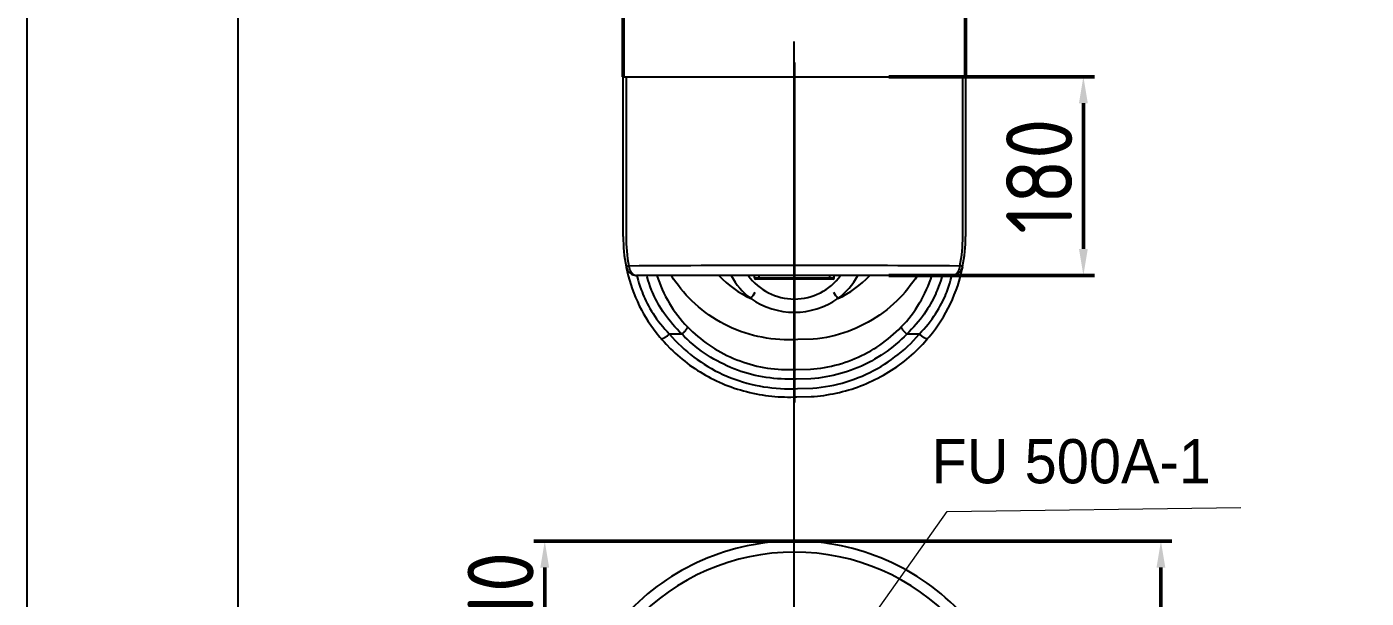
# Model space of a CAD drawing. Header units: millimetres. Extents: x 7254 to 9679, y -172 to 3258.
# Drawn here: x 7254 to 8466, y 1584 to 2101 of the extents above; entities that cross this region are included whole.
import ezdxf
from ezdxf.lldxf.tags import DXFTag

# ---------------------------------------------------------------- set-up
doc = ezdxf.new("R2010")
doc.units = ezdxf.units.MM
doc.header["$LTSCALE"] = 0.1
for name, color, linetype in [('1', 7, 'Continuous'), ('______', 7, 'Continuous'), ('YA', 7, 'Continuous')]:
    doc.layers.add(name, color=color, linetype=linetype)
for name, color, linetype, lineweight in [('AM_5', 3, 'Continuous', 9), ('AM_6', 94, 'Continuous', 20), ('Y', 235, 'Continuous', 50)]:
    doc.layers.add(name, color=color, linetype=linetype, lineweight=lineweight)
doc.styles.add('h', font='', dxfattribs={"height": 28})
doc.styles.get("Standard").update_dxf_attribs({"font": 'ISOCP.SHX', "bigfont": 'WHGTXT.SHX'})
doc.styles.get('h').set_extended_font_data('Haansoft Batang')
tags = doc.linetypes.add('CENTER', pattern=[50.8, 31.75, -6.35, 6.35, -6.35]).pattern_tags.tags
tags[10:11] = [DXFTag(74, 4), DXFTag(75, 0), DXFTag(340, '0'), DXFTag(46, 1.0), DXFTag(50, 0.0), DXFTag(44, 0.0), DXFTag(45, 0.0)]
tags[8:9] = [DXFTag(74, 4), DXFTag(75, 0), DXFTag(340, '0'), DXFTag(46, 1.0), DXFTag(50, 0.0), DXFTag(44, 0.0), DXFTag(45, 0.0)]
tags[6:7] = [DXFTag(74, 4), DXFTag(75, 0), DXFTag(340, '0'), DXFTag(46, 1.0), DXFTag(50, 0.0), DXFTag(44, 0.0), DXFTag(45, 0.0)]
tags[4:5] = [DXFTag(74, 4), DXFTag(75, 0), DXFTag(340, '0'), DXFTag(46, 1.0), DXFTag(50, 0.0), DXFTag(44, 0.0), DXFTag(45, 0.0)]
doc.dimstyles.new('AM_ISO$0', dxfattribs={"dimtxt": 28, "dimasz": 24, "dimexe": 10, "dimexo": 0, "dimgap": 10, "dimtad": 1, "dimdec": 0, "dimdsep": 46, "dimtxsty": 'h', "dimcen": -5, "dimclrd": 256, "dimclre": 256, "dimclrt": 256, "dimadec": 0, "dimazin": 2, "dimtp": 0.1, "dimtm": 0.1, "dimtfac": 0.71, "dimtdec": 0, "dimtmove": 0, "dimatfit": 3, "dimfxl": 0, "dimlwd": -1, "dimlwe": -1, "dimarcsym": 0})
doc.dimstyles.new('AM_ISO$7', dxfattribs={"dimtxt": 28, "dimasz": 24, "dimexe": 10, "dimexo": 0, "dimgap": 10, "dimtad": 1, "dimdec": 0, "dimdsep": 46, "dimtxsty": 'h', "dimcen": -5, "dimclrd": 256, "dimclre": 256, "dimclrt": 256, "dimadec": 0, "dimazin": 2, "dimtp": 0.1, "dimtm": 0.1, "dimtfac": 0.71, "dimtdec": 0, "dimtmove": 0, "dimatfit": 3, "dimfxl": 0, "dimlwd": -1, "dimlwe": -1, "dimarcsym": 0})

# ---------------------------------------------------------------- blocks, each defined once
blk = doc.blocks.new('*D29')
at = {"layer": 'Defpoints', "color": 0}
for p in [(7947.9, 1635.6), (7722.5, 1525.6), (7948.5, 1525.6)]:
    blk.add_point(p, dxfattribs=at)
at = {"layer": 'Y', "color": 0, "linetype": 'ByBlock'}
for p, q in [((7947.9, 1635.6), (7712.5, 1635.6)), ((7722.5, 1611.6), (7722.5, 1549.6)), ((7948.5, 1525.6), (7712.5, 1525.6))]:
    blk.add_line(p, q, dxfattribs=at)
at = {"layer": 'Y', "color": 0}
for points in [[(7718.5, 1611.6), (7726.5, 1611.6), (7722.5, 1635.6)], [(7718.5, 1549.6), (7726.5, 1549.6), (7722.5, 1525.6)]]:
    blk.add_solid(points, dxfattribs=at)
at = {"layer": 'Y', "color": 0, "insert": (7682.5, 1580.6), "char_height": 60, "attachment_point": 5, "rotation": 90}
blk.add_mtext('110', dxfattribs=at)
blk = doc.blocks.new('*D30')
at = {"layer": 'Defpoints', "color": 0}
for p in [(8103.5, 2116), (7793.5, 2056.1), (8103.5, 2056.1)]:
    blk.add_point(p, dxfattribs=at)
at = {"layer": 'Y', "color": 0, "linetype": 'ByBlock'}
for p, q in [((7793.5, 2056.1), (7793.5, 2126)), ((8103.5, 2056.1), (8103.5, 2126)), ((7817.5, 2116), (8079.5, 2116))]:
    blk.add_line(p, q, dxfattribs=at)
at = {"layer": 'Y', "color": 0}
for points in [[(7817.5, 2120), (7817.5, 2112), (7793.5, 2116)], [(8079.5, 2120), (8079.5, 2112), (8103.5, 2116)]]:
    blk.add_solid(points, dxfattribs=at)
at = {"layer": 'Y', "color": 0, "insert": (7948.5, 2156), "char_height": 60, "attachment_point": 5}
blk.add_mtext('310', dxfattribs=at)
blk = doc.blocks.new('*D31')
at = {"layer": 'Defpoints', "color": 0}
for p in [(7947.9, 1635.6), (8280.4, 1635.6), (7948.5, 765.6)]:
    blk.add_point(p, dxfattribs=at)
at = {"layer": 'Y', "color": 0, "linetype": 'ByBlock'}
for p, q in [((7947.9, 1635.6), (8290.4, 1635.6)), ((8280.4, 789.6), (8280.4, 1611.6)), ((7948.5, 765.6), (8290.4, 765.6))]:
    blk.add_line(p, q, dxfattribs=at)
at = {"layer": 'Y', "color": 0}
for points in [[(8276.4, 1611.6), (8284.4, 1611.6), (8280.4, 1635.6)], [(8276.4, 789.6), (8284.4, 789.6), (8280.4, 765.6)]]:
    blk.add_solid(points, dxfattribs=at)
at = {"layer": 'Y', "color": 0, "insert": (8240.4, 1200.6), "char_height": 60, "attachment_point": 5, "rotation": 90}
blk.add_mtext('870', dxfattribs=at)
blk = doc.blocks.new('*D32')
at = {"layer": 'Defpoints', "color": 0}
for p in [(8033.9, 2056.1), (8033.9, 1876.1), (8210.2, 1876.1)]:
    blk.add_point(p, dxfattribs=at)
at = {"layer": 'Y', "color": 0, "linetype": 'ByBlock'}
for p, q in [((8033.9, 2056.1), (8220.2, 2056.1)), ((8210.2, 2032.1), (8210.2, 1900.1)), ((8033.9, 1876.1), (8220.2, 1876.1))]:
    blk.add_line(p, q, dxfattribs=at)
at = {"layer": 'Y', "color": 0}
for points in [[(8206.2, 2032.1), (8214.2, 2032.1), (8210.2, 2056.1)], [(8206.2, 1900.1), (8214.2, 1900.1), (8210.2, 1876.1)]]:
    blk.add_solid(points, dxfattribs=at)
at = {"layer": 'Y', "color": 0, "insert": (8170.2, 1966.1), "char_height": 60, "attachment_point": 5, "rotation": 90}
blk.add_mtext('180', dxfattribs=at)

msp = doc.modelspace()

# ---------------------------------------------------------------- linework, layer by layer
at = {"layer": '1', "color": 7}
for p, q in [((7793.5, 1911.4), (7793.5, 2056.1)), ((7793.5, 2056.1), (8103.5, 2056.1)), ((7793.5, 2056.1), (7796.1, 2056.1)), ((7796.1, 2056.1), (7796.1, 1911.4)), ((8101, 1911.4), (8101, 2056.1)), ((8101, 2056.1), (8103.5, 2056.1)), ((8103.5, 2056.1), (8103.5, 1911.4)), ((7798.6, 1884.7), (7796.2, 1884.2)), ((7796.3, 1883.6), (7796.3, 1883.5)), ((7798.6, 1884.7), (7798.7, 1884.2)), ((7798.7, 1884.2), (7798.7, 1883.8)), ((7798.7, 1883.8), (7798.8, 1883.4)), ((7798.8, 1883.4), (7798.9, 1883)), ((7798.9, 1883), (7799, 1882.6)), ((7799, 1882.6), (7799.1, 1882.4)), ((7799.1, 1882.4), (7799.1, 1882.1)), ((7799.1, 1882.1), (7799.2, 1881.9)), ((7799.2, 1881.9), (7799.3, 1881.7)), ((7799.3, 1881.7), (7799.3, 1881.5)), ((7799.3, 1881.5), (7799.4, 1881.3)), ((7799.4, 1881.3), (7799.5, 1881.1)), ((7799.5, 1881.1), (7799.6, 1880.9)), ((7799.6, 1880.9), (7799.7, 1880.7)), ((7799.7, 1880.7), (7799.8, 1880.5)), ((7799.8, 1880.5), (7799.9, 1880.4)), ((7799.9, 1880.4), (7800, 1880.2)), ((7800, 1880.2), (7800.1, 1880)), ((7800.1, 1880), (7800.2, 1879.8)), ((7800.2, 1879.8), (7800.3, 1879.6)), ((8096.8, 1879.6), (8096.9, 1879.8)), ((8096.9, 1879.8), (8097, 1880)), ((8097, 1880), (8097.1, 1880.2)), ((8097.1, 1880.2), (8097.2, 1880.4)), ((8097.2, 1880.4), (8097.3, 1880.5)), ((8097.3, 1880.5), (8097.4, 1880.7)), ((8097.4, 1880.7), (8097.5, 1880.9)), ((8097.5, 1880.9), (8097.6, 1881.1)), ((8097.6, 1881.3), (8097.7, 1881.5)), ((8097.6, 1881.1), (8097.6, 1881.3)), ((8097.7, 1881.5), (8097.8, 1881.7)), ((8097.8, 1881.7), (8097.9, 1881.9)), ((8097.9, 1882.1), (8098, 1882.4)), ((8097.9, 1881.9), (8097.9, 1882.1)), ((8098, 1882.4), (8098.1, 1882.6)), ((8098.1, 1882.6), (8098.2, 1883)), ((8098.2, 1883), (8098.3, 1883.4)), ((8098.3, 1883.8), (8098.4, 1884.2)), ((8098.3, 1883.4), (8098.3, 1883.8)), ((8098.4, 1884.2), (8098.5, 1884.7)), ((8100.9, 1884.2), (8098.5, 1884.7)), ((7800.3, 1879.6), (7800.4, 1879.4)), ((7800.4, 1879.4), (7800.5, 1879.3)), ((7800.5, 1879.3), (7800.6, 1879.1)), ((7800.6, 1879.1), (7800.8, 1878.9)), ((7800.8, 1878.9), (7800.9, 1878.8)), ((7800.9, 1878.8), (7801, 1878.6)), ((7801, 1878.6), (7801.2, 1878.5)), ((7801.2, 1878.5), (7801.3, 1878.3)), ((7801.3, 1878.3), (7801.4, 1878.2)), ((7801.4, 1878.2), (7801.6, 1878)), ((7801.6, 1878), (7801.7, 1877.9)), ((7801.7, 1877.9), (7801.9, 1877.8)), ((7801.9, 1877.8), (7802, 1877.6)), ((7802, 1877.6), (7802.1, 1877.5)), ((7802.1, 1877.5), (7802.3, 1877.4)), ((7802.3, 1877.4), (7802.4, 1877.3)), ((7802.4, 1877.3), (7802.6, 1877.2)), ((7802.6, 1877.2), (7802.7, 1877.1)), ((7802.7, 1877.1), (7802.9, 1877)), ((7802.9, 1877), (7803.1, 1876.9)), ((7803.1, 1876.9), (7803.2, 1876.8)), ((7803.2, 1876.8), (7803.4, 1876.7)), ((7803.4, 1876.7), (7803.5, 1876.6)), ((7803.5, 1876.6), (7803.7, 1876.6)), ((7803.7, 1876.6), (7803.8, 1876.5)), ((7803.8, 1876.5), (7804, 1876.4)), ((7804, 1876.4), (7804.1, 1876.4)), ((7804.1, 1876.4), (7804.3, 1876.3)), ((7804.3, 1876.3), (7804.5, 1876.3)), ((7804.5, 1876.3), (7804.6, 1876.3)), ((7804.6, 1876.3), (7804.8, 1876.2)), ((7804.8, 1876.2), (7804.9, 1876.2)), ((7804.9, 1876.2), (7805.1, 1876.2)), ((7805.1, 1876.2), (7805.2, 1876.1)), ((7805.2, 1876.1), (7805.4, 1876.1)), ((7805.4, 1876.1), (7805.5, 1876.1)), ((7805.5, 1876.1), (7805.7, 1876.1)), ((8091.1, 1876.1), (7805.7, 1876.1)), ((7805.7, 1876.1), (7805.8, 1876.1)), ((7805.8, 1876.1), (7806, 1876.1)), ((7806, 1876.1), (7806.3, 1875)), ((7806.3, 1875), (7807.1, 1871.7)), ((7807.1, 1871.7), (7807.8, 1869.2)), ((7807.8, 1869.2), (7808.7, 1866.4)), ((7815.1, 1874.9), (7814.8, 1876.1)), ((7814.8, 1876.1), (7814.8, 1876.1)), ((7816.1, 1871.6), (7815.1, 1874.9)), ((7816.9, 1869.1), (7816.1, 1871.6)), ((7817.9, 1866.2), (7816.9, 1869.1)), ((7839.2, 1872.9), (7837.2, 1876)), ((7841.3, 1869.9), (7839.2, 1872.9)), ((7843.5, 1866.9), (7841.3, 1869.9)), ((7912.5, 1873.9), (7912.5, 1876.1)), ((7912.5, 1873.9), (7916.5, 1873.9)), ((7916.5, 1872.9), (7913.5, 1872.9)), ((7916.5, 1873.9), (7916.5, 1876.1)), ((7916.5, 1873.9), (7980.5, 1873.9)), ((7916.5, 1873.9), (7916.5, 1872.9)), ((7980.5, 1872.9), (7916.5, 1872.9)), ((7980.5, 1873.9), (7980.5, 1876.1)), ((7980.5, 1873.9), (7980.5, 1872.9)), ((7980.5, 1873.9), (7984.5, 1873.9)), ((7983.5, 1872.9), (7980.5, 1872.9)), ((7984.5, 1873.9), (7984.5, 1876.1)), ((8055.7, 1869.9), (8053.5, 1866.9)), ((8057.9, 1872.9), (8055.7, 1869.9)), ((8059.9, 1876), (8057.9, 1872.9)), ((8080.2, 1869.1), (8079.1, 1866.1)), ((8081, 1871.6), (8080.2, 1869.1)), ((8081.9, 1874.9), (8081, 1871.6)), ((8082.2, 1876.1), (8081.9, 1874.9)), ((8088.4, 1866.3), (8089.3, 1869.2)), ((8089.3, 1869.2), (8090, 1871.7)), ((8090, 1871.7), (8090.8, 1875)), ((8090.8, 1875), (8091.1, 1876.1)), ((8091.1, 1876.1), (8091.2, 1876.1)), ((8091.1, 1876.1), (8091.1, 1876.1)), ((8091.2, 1876.1), (8091.4, 1876.1)), ((8091.4, 1876.1), (8091.5, 1876.1)), ((8091.5, 1876.1), (8091.7, 1876.1)), ((8091.7, 1876.1), (8091.8, 1876.1)), ((8091.8, 1876.1), (8092, 1876.2)), ((8092, 1876.2), (8092.1, 1876.2)), ((8092.1, 1876.2), (8092.3, 1876.2)), ((8092.3, 1876.2), (8092.4, 1876.3)), ((8092.4, 1876.3), (8092.6, 1876.3)), ((8092.6, 1876.3), (8092.8, 1876.3)), ((8092.8, 1876.3), (8092.9, 1876.4)), ((8092.9, 1876.4), (8093.1, 1876.4)), ((8093.1, 1876.4), (8093.2, 1876.5)), ((8093.2, 1876.5), (8093.4, 1876.6)), ((8093.4, 1876.6), (8093.5, 1876.6)), ((8093.5, 1876.6), (8093.7, 1876.7)), ((8093.7, 1876.7), (8093.9, 1876.8)), ((8093.9, 1876.8), (8094, 1876.9)), ((8094, 1876.9), (8094.2, 1877)), ((8094.2, 1877), (8094.3, 1877.1)), ((8094.3, 1877.1), (8094.5, 1877.2)), ((8094.5, 1877.2), (8094.6, 1877.3)), ((8094.6, 1877.3), (8094.8, 1877.4)), ((8094.8, 1877.4), (8094.9, 1877.5)), ((8094.9, 1877.5), (8095.1, 1877.6)), ((8095.1, 1877.6), (8095.2, 1877.8)), ((8095.2, 1877.8), (8095.4, 1877.9)), ((8095.4, 1877.9), (8095.5, 1878)), ((8095.5, 1878), (8095.6, 1878.2)), ((8095.6, 1878.2), (8095.8, 1878.3)), ((8095.8, 1878.3), (8095.9, 1878.5)), ((8095.9, 1878.5), (8096, 1878.6)), ((8096, 1878.6), (8096.2, 1878.8)), ((8096.2, 1878.8), (8096.3, 1878.9)), ((8096.3, 1878.9), (8096.4, 1879.1)), ((8096.4, 1879.1), (8096.5, 1879.3)), ((8096.5, 1879.3), (8096.7, 1879.4)), ((8096.7, 1879.4), (8096.8, 1879.6)), ((7808.7, 1866.4), (7809.9, 1863)), ((7809.9, 1863), (7810.6, 1861.2)), ((7810.6, 1861.2), (7811.3, 1859.2)), ((7811.3, 1859.2), (7812.2, 1857.2)), ((7812.2, 1857.2), (7813.1, 1855.2)), ((7819.3, 1862.8), (7817.9, 1866.2)), ((7820, 1860.9), (7819.3, 1862.8)), ((7820.9, 1859), (7820, 1860.9)), ((7821.8, 1856.9), (7820.9, 1859)), ((7822.9, 1854.9), (7821.8, 1856.9)), ((7845.8, 1864), (7843.5, 1866.9)), ((7848.2, 1861.2), (7845.8, 1864)), ((7850.6, 1858.4), (7848.2, 1861.2)), ((7853.2, 1855.7), (7850.6, 1858.4)), ((7855.8, 1853.1), (7853.2, 1855.7)), ((8043.8, 1855.6), (8041.2, 1853)), ((8046.3, 1858.3), (8043.8, 1855.6)), ((8048.8, 1861.1), (8046.3, 1858.3)), ((8051.2, 1863.9), (8048.8, 1861.1)), ((8053.5, 1866.9), (8051.2, 1863.9)), ((8075.2, 1856.9), (8074.2, 1854.8)), ((8076.2, 1858.9), (8075.2, 1856.9)), ((8077, 1860.9), (8076.2, 1858.9)), ((8077.8, 1862.7), (8077, 1860.9)), ((8079.1, 1866.1), (8077.8, 1862.7)), ((8083.9, 1855.1), (8084.9, 1857.2)), ((8084.9, 1857.2), (8085.7, 1859.2)), ((8085.7, 1859.2), (8086.5, 1861.1)), ((8086.5, 1861.1), (8087.2, 1862.9)), ((8087.2, 1862.9), (8088.4, 1866.3)), ((7813.1, 1855.2), (7814.1, 1853)), ((7814.1, 1853), (7815.2, 1850.8)), ((7815.2, 1850.8), (7816.4, 1848.6)), ((7816.4, 1848.6), (7817.7, 1846.3)), ((7817.7, 1846.3), (7819.1, 1843.9)), ((7819.1, 1843.9), (7820.6, 1841.6)), ((7824, 1852.7), (7822.9, 1854.9)), ((7825.2, 1850.5), (7824, 1852.7)), ((7826.5, 1848.2), (7825.2, 1850.5)), ((7827.9, 1845.9), (7826.5, 1848.2)), ((7829.4, 1843.6), (7827.9, 1845.9)), ((7831, 1841.3), (7829.4, 1843.6)), ((7858.7, 1850.4), (7855.8, 1853.1)), ((7861.8, 1847.7), (7858.7, 1850.4)), ((7864.9, 1845.1), (7861.8, 1847.7)), ((7868.1, 1842.7), (7864.9, 1845.1)), ((8032.1, 1845.1), (8028.9, 1842.6)), ((8035.2, 1847.6), (8032.1, 1845.1)), ((8038.2, 1850.3), (8035.2, 1847.6)), ((8041.2, 1853), (8038.2, 1850.3)), ((8067.6, 1843.6), (8066, 1841.2)), ((8069.1, 1845.9), (8067.6, 1843.6)), ((8070.5, 1848.1), (8069.1, 1845.9)), ((8071.8, 1850.4), (8070.5, 1848.1)), ((8073, 1852.6), (8071.8, 1850.4)), ((8074.2, 1854.8), (8073, 1852.6)), ((8076.4, 1841.5), (8077.9, 1843.9)), ((8077.9, 1843.9), (8079.3, 1846.2)), ((8079.3, 1846.2), (8080.6, 1848.5)), ((8080.6, 1848.5), (8081.8, 1850.7)), ((8081.8, 1850.7), (8082.9, 1852.9)), ((8082.9, 1852.9), (8083.9, 1855.1)), ((7820.6, 1841.6), (7822.2, 1839.2)), ((7822.2, 1839.2), (7823.8, 1836.9)), ((7823.8, 1836.9), (7825.6, 1834.5)), ((7825.6, 1834.5), (7827.4, 1832.2)), ((7827.4, 1832.2), (7829.3, 1829.8)), ((7832.7, 1838.9), (7831, 1841.3)), ((7834.4, 1836.6), (7832.7, 1838.9)), ((7836.3, 1834.3), (7834.4, 1836.6)), ((7838.2, 1832), (7836.3, 1834.3)), ((7840.2, 1829.7), (7838.2, 1832)), ((7871.4, 1840.3), (7868.1, 1842.7)), ((7874.7, 1838.1), (7871.4, 1840.3)), ((7878.1, 1836), (7874.7, 1838.1)), ((7881.5, 1833.9), (7878.1, 1836)), ((7885.1, 1832), (7881.5, 1833.9)), ((7888.7, 1830.2), (7885.1, 1832)), ((8011.8, 1832), (8008.2, 1830.2)), ((8015.4, 1833.9), (8011.8, 1832)), ((8018.9, 1835.9), (8015.4, 1833.9)), ((8022.3, 1838), (8018.9, 1835.9)), ((8025.7, 1840.3), (8022.3, 1838)), ((8028.9, 1842.6), (8025.7, 1840.3)), ((8058.8, 1831.9), (8056.8, 1829.6)), ((8060.7, 1834.2), (8058.8, 1831.9)), ((8062.6, 1836.5), (8060.7, 1834.2)), ((8064.4, 1838.9), (8062.6, 1836.5)), ((8066, 1841.2), (8064.4, 1838.9)), ((8067.8, 1829.8), (8069.6, 1832.1)), ((8069.6, 1832.1), (8071.5, 1834.5)), ((8071.5, 1834.5), (8073.2, 1836.8)), ((8073.2, 1836.8), (8074.9, 1839.2)), ((8074.9, 1839.2), (8076.4, 1841.5)), ((7829.3, 1829.8), (7831.3, 1827.5)), ((7829.4, 1819.1), (7829.6, 1819.2)), ((7829.6, 1819.2), (7829.9, 1819.3)), ((7829.9, 1819.3), (7830.1, 1819.4)), ((7830.1, 1819.4), (7830.4, 1819.6)), ((7830.4, 1819.6), (7830.7, 1819.7)), ((7830.7, 1819.7), (7830.9, 1819.9)), ((7830.9, 1819.9), (7831.5, 1820.2)), ((7831.3, 1827.5), (7833.3, 1825.3)), ((7831.5, 1820.2), (7832.2, 1820.6)), ((7832.2, 1820.6), (7832.8, 1821)), ((7832.8, 1821), (7833.5, 1821.5)), ((7833.3, 1825.3), (7835.5, 1823)), ((7833.5, 1821.5), (7834.1, 1822)), ((7834.1, 1822), (7835.5, 1823)), ((7835.5, 1823), (7838, 1820.1)), ((7846.8, 1823), (7835.5, 1823)), ((7838, 1820.1), (7840.6, 1817.3)), ((7842.3, 1827.4), (7840.2, 1829.7)), ((7844.5, 1825.2), (7842.3, 1827.4)), ((7846.8, 1823), (7844.5, 1825.2)), ((7846.8, 1823), (7847.6, 1823.8)), ((7849.1, 1820.6), (7846.8, 1823)), ((7847.6, 1823.8), (7848.5, 1824.7)), ((7848.5, 1824.7), (7849, 1825.2)), ((7849, 1825.2), (7849.4, 1825.6)), ((7851.5, 1818.3), (7849.1, 1820.6)), ((7849.4, 1825.6), (7849.8, 1826.1)), ((7849.8, 1826.1), (7850.2, 1826.6)), ((7850.2, 1826.6), (7850.6, 1827)), ((7850.6, 1827), (7850.9, 1827.5)), ((7850.9, 1827.5), (7851.1, 1827.7)), ((7851.1, 1827.7), (7851.2, 1827.9)), ((7851.2, 1827.9), (7851.3, 1828.1)), ((7851.3, 1828.1), (7851.4, 1828.2)), ((7851.4, 1828.2), (7851.5, 1828.4)), ((7851.5, 1828.4), (7851.6, 1828.6)), ((7851.6, 1828.6), (7851.7, 1828.6)), ((7851.7, 1828.8), (7851.8, 1828.9)), ((7851.7, 1828.7), (7851.7, 1828.8)), ((7851.7, 1828.6), (7851.7, 1828.7)), ((7851.8, 1829.5), (7854.1, 1827.3)), ((7851.9, 1829.5), (7851.8, 1829.5)), ((7851.8, 1829.5), (7851.8, 1829.5)), ((7851.8, 1829.5), (7851.8, 1829.5)), ((7851.8, 1829.5), (7851.8, 1829.5)), ((7851.8, 1829.5), (7851.8, 1829.5)), ((7851.8, 1829), (7851.8, 1829.1)), ((7851.8, 1829.1), (7851.8, 1829.1)), ((7851.8, 1829.1), (7851.8, 1829.1)), ((7851.8, 1829.1), (7851.9, 1829.1)), ((7851.8, 1828.9), (7851.8, 1829)), ((7851.8, 1829), (7851.8, 1829)), ((7851.8, 1828.9), (7851.8, 1828.9)), ((7851.9, 1829.4), (7851.9, 1829.5)), ((7851.9, 1829.5), (7851.9, 1829.5)), ((7851.9, 1829.5), (7851.9, 1829.5)), ((7851.9, 1829.3), (7851.9, 1829.4)), ((7851.9, 1829.4), (7851.9, 1829.4)), ((7851.9, 1829.4), (7851.9, 1829.4)), ((7851.9, 1829.4), (7851.9, 1829.4)), ((7851.9, 1829.4), (7851.9, 1829.4)), ((7851.9, 1829.2), (7851.9, 1829.3)), ((7851.9, 1829.3), (7851.9, 1829.3)), ((7851.9, 1829.3), (7851.9, 1829.3)), ((7851.9, 1829.3), (7851.9, 1829.3)), ((7851.9, 1829.3), (7851.9, 1829.3)), ((7851.9, 1829.1), (7851.9, 1829.2)), ((7851.9, 1829.2), (7851.9, 1829.2)), ((7851.9, 1829.2), (7851.9, 1829.2)), ((7851.9, 1829.2), (7851.9, 1829.2)), ((7854.1, 1827.3), (7856.3, 1825.1)), ((7856.3, 1825.1), (7858.7, 1822.9)), ((7858.7, 1822.9), (7861, 1820.9)), ((7861, 1820.9), (7863.5, 1818.9)), ((7892.3, 1828.5), (7888.7, 1830.2)), ((7896.1, 1827), (7892.3, 1828.5)), ((7899.8, 1825.5), (7896.1, 1827)), ((7903.7, 1824.2), (7899.8, 1825.5)), ((7907.5, 1822.9), (7903.7, 1824.2)), ((7911.4, 1821.9), (7907.5, 1822.9)), ((7915.4, 1820.9), (7911.4, 1821.9)), ((7919.3, 1820.1), (7915.4, 1820.9)), ((7923.3, 1819.4), (7919.3, 1820.1)), ((7927.3, 1818.8), (7923.3, 1819.4)), ((7973.6, 1819.3), (7969.6, 1818.7)), ((7977.6, 1820), (7973.6, 1819.3)), ((7981.5, 1820.9), (7977.6, 1820)), ((7985.5, 1821.8), (7981.5, 1820.9)), ((7989.4, 1822.9), (7985.5, 1821.8)), ((7993.3, 1824.1), (7989.4, 1822.9)), ((7997.1, 1825.5), (7993.3, 1824.1)), ((8000.9, 1826.9), (7997.1, 1825.5)), ((8004.6, 1828.5), (8000.9, 1826.9)), ((8008.2, 1830.2), (8004.6, 1828.5)), ((8033.5, 1818.8), (8035.9, 1820.8)), ((8035.9, 1820.8), (8038.3, 1822.9)), ((8038.3, 1822.9), (8040.7, 1825.1)), ((8040.7, 1825.1), (8043, 1827.3)), ((8043, 1827.3), (8045.2, 1829.5)), ((8045.2, 1829.5), (8045.2, 1829.5)), ((8045.2, 1829.5), (8045.2, 1829.5)), ((8045.2, 1829.5), (8045.2, 1829.5)), ((8045.2, 1829.5), (8045.2, 1829.5)), ((8045.2, 1829.5), (8045.2, 1829.5)), ((8045.2, 1829.5), (8045.2, 1829.5)), ((8045.2, 1829.5), (8045.2, 1829.5)), ((8045.2, 1829.5), (8045.2, 1829.4)), ((8045.2, 1829.4), (8045.2, 1829.4)), ((8045.2, 1829.4), (8045.2, 1829.4)), ((8045.2, 1829.4), (8045.2, 1829.4)), ((8045.2, 1829.4), (8045.2, 1829.4)), ((8045.2, 1829.4), (8045.2, 1829.3)), ((8045.2, 1829.3), (8045.2, 1829.3)), ((8045.2, 1829.3), (8045.2, 1829.3)), ((8045.2, 1829.3), (8045.2, 1829.3)), ((8045.2, 1829.3), (8045.2, 1829.3)), ((8045.2, 1829.3), (8045.2, 1829.2)), ((8045.2, 1829.2), (8045.2, 1829.2)), ((8045.2, 1829.2), (8045.2, 1829.2)), ((8045.2, 1829.2), (8045.2, 1829.2)), ((8045.2, 1829.2), (8045.2, 1829.1)), ((8045.2, 1829.1), (8045.2, 1829.1)), ((8045.2, 1829.1), (8045.2, 1829.1)), ((8045.2, 1829.1), (8045.2, 1829.1)), ((8045.2, 1829.1), (8045.2, 1829)), ((8045.2, 1829), (8045.3, 1829)), ((8045.3, 1829), (8045.3, 1828.9)), ((8045.3, 1828.9), (8045.3, 1828.9)), ((8045.3, 1828.9), (8045.3, 1828.8)), ((8045.3, 1828.8), (8045.4, 1828.7)), ((8045.4, 1828.7), (8045.4, 1828.6)), ((8045.4, 1828.6), (8045.4, 1828.6)), ((8045.4, 1828.6), (8045.5, 1828.4)), ((8045.5, 1828.4), (8045.6, 1828.2)), ((8047.9, 1820.6), (8045.5, 1818.3)), ((8045.6, 1828.2), (8045.7, 1828.1)), ((8045.7, 1828.1), (8045.9, 1827.9)), ((8045.9, 1827.9), (8046, 1827.7)), ((8046, 1827.7), (8046.2, 1827.5)), ((8046.2, 1827.5), (8046.5, 1827)), ((8046.5, 1827), (8046.8, 1826.6)), ((8046.8, 1826.6), (8047.2, 1826.1)), ((8047.2, 1826.1), (8047.7, 1825.6)), ((8047.7, 1825.6), (8048.1, 1825.2)), ((8050.3, 1823), (8047.9, 1820.6)), ((8048.1, 1825.2), (8048.6, 1824.7)), ((8048.6, 1824.7), (8049.4, 1823.8)), ((8049.4, 1823.8), (8050.3, 1823)), ((8052.5, 1825.2), (8050.3, 1823)), ((8061.6, 1823), (8050.3, 1823)), ((8054.7, 1827.4), (8052.5, 1825.2)), ((8056.8, 1829.6), (8054.7, 1827.4)), ((8056.5, 1817.3), (8059.1, 1820.1)), ((8059.1, 1820.1), (8061.6, 1823)), ((8061.6, 1823), (8063.7, 1825.3)), ((8061.6, 1823), (8062.9, 1822)), ((8062.9, 1822), (8063.6, 1821.5)), ((8063.6, 1821.5), (8064.3, 1821)), ((8063.7, 1825.3), (8065.8, 1827.5)), ((8064.3, 1821), (8064.9, 1820.6)), ((8064.9, 1820.6), (8065.5, 1820.2)), ((8065.5, 1820.2), (8066.1, 1819.9)), ((8065.8, 1827.5), (8067.8, 1829.8)), ((8066.1, 1819.9), (8066.4, 1819.7)), ((8066.4, 1819.7), (8066.7, 1819.6)), ((8066.7, 1819.6), (8066.9, 1819.4)), ((8066.9, 1819.4), (8067.2, 1819.3)), ((8067.2, 1819.3), (8067.4, 1819.2)), ((8067.4, 1819.2), (8067.6, 1819.1)), ((8069.2, 1819), (8070.6, 1820.6)), ((7827.8, 1819), (7827.8, 1818.9)), ((7827.8, 1818.9), (7827.9, 1818.9)), ((7827.9, 1819), (7828.6, 1818)), ((7827.9, 1818.9), (7827.9, 1818.9)), ((7827.9, 1818.9), (7827.9, 1818.9)), ((7827.9, 1818.9), (7827.9, 1818.9)), ((7827.9, 1818.9), (7827.9, 1818.9)), ((7827.9, 1818.9), (7827.9, 1818.9)), ((7827.9, 1818.9), (7828, 1818.9)), ((7828, 1818.9), (7828, 1818.9)), ((7828, 1818.9), (7828, 1818.8)), ((7828, 1818.8), (7828, 1818.8)), ((7828, 1818.8), (7828, 1818.8)), ((7828, 1818.8), (7828.1, 1818.8)), ((7828.1, 1818.8), (7828.1, 1818.8)), ((7828.1, 1818.8), (7828.1, 1818.8)), ((7828.1, 1818.8), (7828.1, 1818.8)), ((7828.1, 1818.8), (7828.2, 1818.8)), ((7828.2, 1818.8), (7828.2, 1818.8)), ((7828.2, 1818.8), (7828.2, 1818.8)), ((7828.2, 1818.8), (7828.2, 1818.8)), ((7828.2, 1818.8), (7828.3, 1818.8)), ((7828.3, 1818.8), (7828.3, 1818.8)), ((7828.3, 1818.8), (7828.3, 1818.8)), ((7828.3, 1818.8), (7828.4, 1818.8)), ((7828.4, 1818.8), (7828.4, 1818.8)), ((7828.4, 1818.8), (7828.4, 1818.8)), ((7828.4, 1818.8), (7828.5, 1818.8)), ((7828.5, 1818.8), (7828.5, 1818.8)), ((7828.5, 1818.8), (7828.6, 1818.8)), ((7828.6, 1818.8), (7828.7, 1818.9)), ((7828.6, 1818), (7830.5, 1815.9)), ((7828.7, 1818.9), (7828.7, 1818.9)), ((7828.7, 1818.9), (7828.8, 1818.9)), ((7828.8, 1818.9), (7828.9, 1818.9)), ((7828.9, 1818.9), (7829, 1818.9)), ((7829, 1818.9), (7829.1, 1819)), ((7829.1, 1819), (7829.2, 1819)), ((7829.2, 1819), (7829.4, 1819.1)), ((7830.5, 1815.9), (7832.4, 1813.8)), ((7832.4, 1813.8), (7836.4, 1809.8)), ((7836.4, 1809.8), (7838.4, 1807.8)), ((7838.4, 1807.8), (7840.5, 1805.8)), ((7840.6, 1817.3), (7843.2, 1814.6)), ((7843.2, 1814.6), (7845.9, 1812)), ((7845.9, 1812), (7848.7, 1809.4)), ((7848.7, 1809.4), (7851.6, 1806.9)), ((7854, 1816), (7851.5, 1818.3)), ((7856.5, 1813.8), (7854, 1816)), ((7859.1, 1811.7), (7856.5, 1813.8)), ((7861.7, 1809.7), (7859.1, 1811.7)), ((7864.4, 1807.7), (7861.7, 1809.7)), ((7863.5, 1818.9), (7866, 1816.9)), ((7867.1, 1805.8), (7864.4, 1807.7)), ((7866, 1816.9), (7868.5, 1815)), ((7868.5, 1815), (7871.1, 1813.2)), ((7871.1, 1813.2), (7873.7, 1811.5)), ((7873.7, 1811.5), (7876.4, 1809.8)), ((7876.4, 1809.8), (7879.1, 1808.2)), ((7879.1, 1808.2), (7881.8, 1806.6)), ((7931.3, 1818.3), (7927.3, 1818.8)), ((7935.3, 1818), (7931.3, 1818.3)), ((7939.4, 1817.8), (7935.3, 1818)), ((7943.5, 1817.7), (7939.4, 1817.8)), ((7947.5, 1817.8), (7943.5, 1817.7)), ((7951.6, 1818), (7947.5, 1817.8)), ((7965.6, 1818.3), (7951.6, 1818)), ((7969.6, 1818.7), (7965.6, 1818.3)), ((8014.8, 1806.4), (8017.6, 1808)), ((8017.6, 1808), (8020.4, 1809.6)), ((8020.4, 1809.6), (8023.1, 1811.3)), ((8023.1, 1811.3), (8025.8, 1813.1)), ((8025.8, 1813.1), (8028.4, 1814.9)), ((8028.4, 1814.9), (8030.9, 1816.8)), ((8032.6, 1807.6), (8029.8, 1805.7)), ((8030.9, 1816.8), (8033.5, 1818.8)), ((8035.3, 1809.6), (8032.6, 1807.6)), ((8037.9, 1811.7), (8035.3, 1809.6)), ((8040.5, 1813.8), (8037.9, 1811.7)), ((8043, 1816), (8040.5, 1813.8)), ((8045.5, 1818.3), (8043, 1816)), ((8045.5, 1807), (8048.4, 1809.4)), ((8048.4, 1809.4), (8051.1, 1812)), ((8051.1, 1812), (8053.9, 1814.6)), ((8053.9, 1814.6), (8056.5, 1817.3)), ((8056.7, 1805.9), (8058.8, 1807.9)), ((8058.8, 1807.9), (8060.8, 1809.9)), ((8060.8, 1809.9), (8062.8, 1811.9)), ((8062.8, 1811.9), (8064.8, 1814)), ((8064.8, 1814), (8066.7, 1816.1)), ((8066.7, 1816.1), (8069.2, 1819)), ((8067.6, 1819.1), (8067.9, 1819)), ((8067.9, 1819), (8068, 1819)), ((8068, 1819), (8068.1, 1818.9)), ((8068.1, 1818.9), (8068.1, 1818.9)), ((8068.1, 1818.9), (8068.2, 1818.9)), ((8068.2, 1818.9), (8068.3, 1818.9)), ((8068.3, 1818.9), (8068.4, 1818.9)), ((8068.4, 1818.9), (8068.5, 1818.8)), ((8068.5, 1818.8), (8068.6, 1818.8)), ((8068.6, 1818.8), (8068.6, 1818.8)), ((8068.6, 1818.8), (8068.6, 1818.8)), ((8068.6, 1818.8), (8068.7, 1818.8)), ((8068.7, 1818.8), (8068.7, 1818.8)), ((8068.7, 1818.8), (8068.7, 1818.8)), ((8068.7, 1818.8), (8068.8, 1818.8)), ((8068.8, 1818.8), (8068.8, 1818.8)), ((8068.8, 1818.8), (8068.8, 1818.8)), ((8068.8, 1818.8), (8068.8, 1818.8)), ((8068.8, 1818.8), (8068.9, 1818.8)), ((8068.9, 1818.8), (8068.9, 1818.8)), ((8068.9, 1818.8), (8068.9, 1818.8)), ((8068.9, 1818.8), (8069, 1818.8)), ((8069, 1818.8), (8069, 1818.8)), ((8069, 1818.8), (8069, 1818.8)), ((8069, 1818.8), (8069, 1818.8)), ((8069, 1818.8), (8069, 1818.8)), ((8069, 1818.8), (8069.1, 1818.8)), ((8069.1, 1818.8), (8069.1, 1818.9)), ((8069.1, 1818.9), (8069.1, 1818.9)), ((8069.1, 1818.9), (8069.1, 1818.9)), ((8069.1, 1818.9), (8069.1, 1818.9)), ((8069.1, 1818.9), (8069.2, 1818.9)), ((8069.2, 1818.9), (8069.2, 1819)), ((8069.2, 1818.9), (8069.2, 1818.9)), ((8069.2, 1818.9), (8069.2, 1818.9)), ((8069.2, 1818.9), (8069.2, 1818.9)), ((8069.2, 1818.9), (8069.2, 1818.9)), ((7840.5, 1805.8), (7842.6, 1803.9)), ((7842.6, 1803.9), (7844.8, 1802)), ((7844.8, 1802), (7846.9, 1800.2)), ((7846.9, 1800.2), (7849.2, 1798.4)), ((7849.2, 1798.4), (7851.4, 1796.7)), ((7851.4, 1796.7), (7853.7, 1795)), ((7851.6, 1806.9), (7854.5, 1804.5)), ((7853.7, 1795), (7856, 1793.4)), ((7854.5, 1804.5), (7857.5, 1802.2)), ((7857.5, 1802.2), (7860.6, 1800)), ((7860.6, 1800), (7863.7, 1797.8)), ((7863.7, 1797.8), (7866.9, 1795.7)), ((7866.9, 1795.7), (7870.2, 1793.7)), ((7869.9, 1803.9), (7867.1, 1805.8)), ((7872.7, 1802.1), (7869.9, 1803.9)), ((7875.6, 1800.4), (7872.7, 1802.1)), ((7878.5, 1798.8), (7875.6, 1800.4)), ((7881.4, 1797.2), (7878.5, 1798.8)), ((7884.5, 1795.7), (7881.4, 1797.2)), ((7881.8, 1806.6), (7884.7, 1805.1)), ((7887.5, 1794.2), (7884.5, 1795.7)), ((7884.7, 1805.1), (7887.5, 1803.7)), ((7887.5, 1803.7), (7890.4, 1802.3)), ((7890.4, 1802.3), (7893.4, 1801)), ((7893.4, 1801), (7896.3, 1799.8)), ((7896.3, 1799.8), (7899.3, 1798.7)), ((7899.3, 1798.7), (7902.4, 1797.6)), ((7902.4, 1797.6), (7905.4, 1796.6)), ((7905.4, 1796.6), (7908.5, 1795.7)), ((7908.5, 1795.7), (7911.5, 1794.9)), ((7911.5, 1794.9), (7914.6, 1794.1)), ((7985.1, 1794.8), (7988.3, 1795.6)), ((7988.3, 1795.6), (7991.4, 1796.5)), ((7991.4, 1796.5), (7994.4, 1797.5)), ((7994.4, 1797.5), (7997.4, 1798.6)), ((7997.4, 1798.6), (8000.4, 1799.7)), ((8000.4, 1799.7), (8003.4, 1800.9)), ((8003.4, 1800.9), (8006.3, 1802.1)), ((8006.3, 1802.1), (8009.2, 1803.5)), ((8009.2, 1803.5), (8012, 1804.9)), ((8012.3, 1795.5), (8009.2, 1794.1)), ((8012, 1804.9), (8014.8, 1806.4)), ((8015.3, 1797), (8012.3, 1795.5)), ((8018.3, 1798.6), (8015.3, 1797)), ((8021.2, 1800.3), (8018.3, 1798.6)), ((8024.1, 1802), (8021.2, 1800.3)), ((8027, 1803.8), (8024.1, 1802)), ((8029.8, 1805.7), (8027, 1803.8)), ((8027, 1793.8), (8030.2, 1795.8)), ((8030.2, 1795.8), (8033.4, 1797.9)), ((8033.4, 1797.9), (8036.5, 1800)), ((8036.5, 1800), (8039.6, 1802.3)), ((8039.6, 1802.3), (8042.6, 1804.6)), ((8041.3, 1793.5), (8043.6, 1795.2)), ((8042.6, 1804.6), (8045.5, 1807)), ((8043.6, 1795.2), (8045.8, 1796.8)), ((8045.8, 1796.8), (8048.1, 1798.6)), ((8048.1, 1798.6), (8050.3, 1800.3)), ((8050.3, 1800.3), (8052.4, 1802.2)), ((8052.4, 1802.2), (8054.6, 1804)), ((8054.6, 1804), (8056.7, 1805.9)), ((7856, 1793.4), (7858.4, 1791.8)), ((7858.4, 1791.8), (7860.7, 1790.2)), ((7860.7, 1790.2), (7863.1, 1788.8)), ((7863.1, 1788.8), (7865.5, 1787.3)), ((7865.5, 1787.3), (7867.9, 1785.9)), ((7867.9, 1785.9), (7870.4, 1784.5)), ((7870.2, 1793.7), (7873.5, 1791.8)), ((7870.4, 1784.5), (7872.9, 1783.2)), ((7872.9, 1783.2), (7875.5, 1781.9)), ((7873.5, 1791.8), (7876.9, 1789.9)), ((7876.9, 1789.9), (7880.4, 1788.2)), ((7880.4, 1788.2), (7883.8, 1786.5)), ((7883.8, 1786.5), (7887.3, 1785)), ((7887.3, 1785), (7890.9, 1783.5)), ((7890.6, 1792.9), (7887.5, 1794.2)), ((7893.8, 1791.6), (7890.6, 1792.9)), ((7890.9, 1783.5), (7894.5, 1782.2)), ((7896.9, 1790.4), (7893.8, 1791.6)), ((7900.1, 1789.3), (7896.9, 1790.4)), ((7903.3, 1788.2), (7900.1, 1789.3)), ((7906.6, 1787.3), (7903.3, 1788.2)), ((7909.8, 1786.4), (7906.6, 1787.3)), ((7913.1, 1785.6), (7909.8, 1786.4)), ((7916.4, 1784.9), (7913.1, 1785.6)), ((7914.6, 1794.1), (7917.8, 1793.5)), ((7919.7, 1784.3), (7916.4, 1784.9)), ((7917.8, 1793.5), (7920.9, 1792.9)), ((7923.1, 1783.7), (7919.7, 1784.3)), ((7920.9, 1792.9), (7924.1, 1792.3)), ((7926.5, 1783.3), (7923.1, 1783.7)), ((7924.1, 1792.3), (7927.3, 1791.9)), ((7929.8, 1782.9), (7926.5, 1783.3)), ((7927.3, 1791.9), (7930.5, 1791.5)), ((7933.2, 1782.6), (7929.8, 1782.9)), ((7930.5, 1791.5), (7933.7, 1791.3)), ((7933.7, 1791.3), (7936.9, 1791)), ((7936.9, 1791), (7940.2, 1790.9)), ((7940.2, 1790.9), (7943.4, 1790.9)), ((7943.4, 1790.9), (7946.6, 1790.9)), ((7946.6, 1790.9), (7949.8, 1791)), ((7949.8, 1791), (7963, 1791.2)), ((7963, 1791.2), (7966.2, 1791.5)), ((7966.9, 1782.8), (7963.5, 1782.6)), ((7966.2, 1791.5), (7969.3, 1791.8)), ((7970.3, 1783.2), (7966.9, 1782.8)), ((7969.3, 1791.8), (7972.5, 1792.3)), ((7973.6, 1783.7), (7970.3, 1783.2)), ((7972.5, 1792.3), (7975.7, 1792.8)), ((7977, 1784.2), (7973.6, 1783.7)), ((7975.7, 1792.8), (7978.8, 1793.4)), ((7980.3, 1784.8), (7977, 1784.2)), ((7978.8, 1793.4), (7982, 1794)), ((7983.6, 1785.5), (7980.3, 1784.8)), ((7982, 1794), (7985.1, 1794.8)), ((7987, 1786.3), (7983.6, 1785.5)), ((7990.2, 1787.2), (7987, 1786.3)), ((7993.5, 1788.2), (7990.2, 1787.2)), ((7996.7, 1789.2), (7993.5, 1788.2)), ((7999.9, 1790.3), (7996.7, 1789.2)), ((8003, 1791.5), (7999.9, 1790.3)), ((8002.7, 1782.2), (8006.3, 1783.6)), ((8006.2, 1792.8), (8003, 1791.5)), ((8009.2, 1794.1), (8006.2, 1792.8)), ((8006.3, 1783.6), (8009.8, 1785)), ((8009.8, 1785), (8013.4, 1786.6)), ((8013.4, 1786.6), (8016.8, 1788.3)), ((8016.8, 1788.3), (8020.3, 1790)), ((8020.3, 1790), (8023.7, 1791.8)), ((8021.5, 1781.9), (8024.1, 1783.2)), ((8023.7, 1791.8), (8027, 1793.8)), ((8024.1, 1783.2), (8026.7, 1784.5)), ((8026.7, 1784.5), (8029.2, 1785.9)), ((8029.2, 1785.9), (8031.7, 1787.3)), ((8031.7, 1787.3), (8034.1, 1788.8)), ((8034.1, 1788.8), (8036.5, 1790.4)), ((8036.5, 1790.4), (8038.9, 1791.9)), ((8038.9, 1791.9), (8041.3, 1793.5)), ((7875.5, 1781.9), (7878.1, 1780.7)), ((7878.1, 1780.7), (7880.7, 1779.5)), ((7880.7, 1779.5), (7883.3, 1778.3)), ((7883.3, 1778.3), (7886, 1777.2)), ((7886, 1777.2), (7888.7, 1776.2)), ((7888.7, 1776.2), (7891.4, 1775.2)), ((7891.4, 1775.2), (7894.1, 1774.2)), ((7894.1, 1774.2), (7896.9, 1773.3)), ((7894.5, 1782.2), (7898.1, 1780.9)), ((7896.9, 1773.3), (7899.7, 1772.5)), ((7898.1, 1780.9), (7901.7, 1779.8)), ((7899.7, 1772.5), (7902.5, 1771.7)), ((7901.7, 1779.8), (7905.4, 1778.7)), ((7902.5, 1771.7), (7905.3, 1770.9)), ((7905.3, 1770.9), (7908.1, 1770.2)), ((7905.4, 1778.7), (7909.2, 1777.7)), ((7909.2, 1777.7), (7912.9, 1776.9)), ((7912.9, 1776.9), (7916.7, 1776.1)), ((7916.7, 1776.1), (7920.6, 1775.4)), ((7920.6, 1775.4), (7924.4, 1774.9)), ((7924.4, 1774.9), (7928.2, 1774.4)), ((7928.2, 1774.4), (7932.1, 1774)), ((7932.1, 1774), (7935.9, 1773.8)), ((7936.6, 1782.4), (7933.2, 1782.6)), ((7935.9, 1773.8), (7939.7, 1773.6)), ((7940, 1782.2), (7936.6, 1782.4)), ((7939.7, 1773.6), (7943.6, 1773.6)), ((7943.4, 1782.2), (7940, 1782.2)), ((7946.8, 1782.2), (7943.4, 1782.2)), ((7943.6, 1773.6), (7947.4, 1773.6)), ((7950.2, 1782.3), (7946.8, 1782.2)), ((7947.4, 1773.6), (7951.3, 1773.8)), ((7963.5, 1782.6), (7950.2, 1782.3)), ((7951.3, 1773.8), (7965.1, 1774.1)), ((7965.1, 1774.1), (7969, 1774.4)), ((7969, 1774.4), (7972.8, 1774.9)), ((7972.8, 1774.9), (7976.7, 1775.5)), ((7976.7, 1775.5), (7980.5, 1776.1)), ((7980.5, 1776.1), (7984.3, 1776.9)), ((7984.3, 1776.9), (7988, 1777.8)), ((7988, 1777.8), (7991.8, 1778.7)), ((7989.3, 1770.2), (7992.1, 1770.9)), ((7991.8, 1778.7), (7995.4, 1779.8)), ((7992.1, 1770.9), (7994.9, 1771.7)), ((7994.9, 1771.7), (7997.7, 1772.5)), ((7995.4, 1779.8), (7999.1, 1781)), ((7997.7, 1772.5), (8000.4, 1773.3)), ((7999.1, 1781), (8002.7, 1782.2)), ((8000.4, 1773.3), (8003.1, 1774.2)), ((8003.1, 1774.2), (8005.8, 1775.1)), ((8005.8, 1775.1), (8008.4, 1776.1)), ((8008.4, 1776.1), (8011.1, 1777.2)), ((8011.1, 1777.2), (8013.7, 1778.3)), ((8013.7, 1778.3), (8016.3, 1779.4)), ((8016.3, 1779.4), (8019, 1780.6)), ((8019, 1780.6), (8021.5, 1781.9)), ((7908.1, 1770.2), (7910.9, 1769.6)), ((7910.9, 1769.6), (7913.8, 1769)), ((7913.8, 1769), (7916.6, 1768.4)), ((7916.6, 1768.4), (7919.5, 1767.9)), ((7919.5, 1767.9), (7922.3, 1767.5)), ((7922.3, 1767.5), (7925.2, 1767.1)), ((7925.2, 1767.1), (7928.1, 1766.8)), ((7928.1, 1766.8), (7930.9, 1766.5)), ((7930.9, 1766.5), (7933.8, 1766.3)), ((7933.8, 1766.3), (7936.6, 1766.2)), ((7936.6, 1766.2), (7939.5, 1766.1)), ((7939.5, 1766.1), (7942.3, 1766)), ((7942.3, 1766), (7945.2, 1766)), ((7945.2, 1766), (7948, 1766.1)), ((7948, 1766.1), (7950.8, 1766.2)), ((7950.8, 1766.2), (7963.7, 1766.4)), ((7963.7, 1766.4), (7966.5, 1766.6)), ((7966.5, 1766.6), (7969.4, 1766.8)), ((7969.4, 1766.8), (7972.2, 1767.2)), ((7972.2, 1767.2), (7975.1, 1767.5)), ((7975.1, 1767.5), (7978, 1768)), ((7978, 1768), (7980.8, 1768.5)), ((7980.8, 1768.5), (7983.7, 1769)), ((7983.7, 1769), (7986.5, 1769.6)), ((7986.5, 1769.6), (7989.3, 1770.2))]:
    msp.add_line(p, q, dxfattribs=at)
for centre, radius, start, end in [((7935.5, 1911.5), 142, 180.0304, 191.0961), ((7938.7, 1911.5), 142.6, 180.031, 190.8382), ((7958.5, 1911.5), 142.5, 349.1586, 359.9722), ((7961.6, 1911.5), 141.9, 348.902, 359.9715), ((7806, 1886.1), 10, 191.0985, 270), ((7806, 1886.1), 10, 191.1125, 270), ((7935.1, 1911.4), 141.6, 191.2607, 217.9197), ((7948.5, -18235.2), 20120.4, 89.57304, 90.42696), ((7961.7, 1911.5), 141.9, 320.1879, 348.8287), ((8091.1, 1886.1), 10, 270, 348.9015), ((8091.1, 1886.1), 10, 270, 348.8875), ((7937.4, 1912.2), 119, 197.6695, 224.0192), ((7949.5, 1941.5), 95.3, 223.3615, 244.914), ((7948.2, 1906.7), 64.7, 208.2955, 232.7843), ((7948.5, 1906.4), 51.6, 215.9492, 270.0415), ((7913.5, 1873.9), 1, 180, 270), ((7948.6, 1906.4), 51.6, 269.9585, 324.0508), ((7983.5, 1873.9), 1, 270, 0), ((7948.9, 1906.7), 64.7, 307.2174, 331.7031), ((7947.6, 1941.4), 95.2, 295.0827, 316.5894), ((7959.7, 1912.2), 119, 315.9758, 342.3413), ((7863.4, 1891.5), 58.3, 321.5471, 328.5675), ((8031.8, 1890.1), 56, 211.1648, 218.5582), ((7948.5, 1911.6), 68.8, 235.0276, 304.9723), ((7916.3, 1895.4), 116.9, 217.4391, 220.8209), ((7948.5, 1427.1), 208.5, 43.0111, 136.9889), ((7948.5, 1427.1), 198.5, 43.0823, 136.9177)]:
    msp.add_arc(centre, radius, start, end, dxfattribs=at)
at = {"layer": '______', "color": 1, "linetype": 'CENTER'}
msp.add_line((7947.9, 2088.1), (7947.9, 674.2), dxfattribs=at)
at = {"layer": '______', "color": 0, "linetype": 'CENTER'}
for p, q in [((7947.9, 2088.1), (7947.9, 674.2)), ((7948.5, 2069.1), (7948.5, 1761.1))]:
    msp.add_line(p, q, dxfattribs=at)
at = {"layer": 'YA', "color": 7}
for p, q in [((7444.9, 2067.9), (7444.9, 3138.1)), ((7444.9, -41.9), (7444.9, 2067.9))]:
    msp.add_line(p, q, dxfattribs=at)
at = {"layer": 'YA', "color": 0}
msp.add_lwpolyline([(7253.5, -172.4), (9679, -172.4), (9679, 3258), (7253.5, 3258)], close=True, dxfattribs=at)

# ---------------------------------------------------------------- texts
at = {"layer": 'AM_6', "color": 0, "insert": (8043.6, 1727.9), "char_height": 40, "width": 358.15, "attachment_point": 1, "style": 'h'}
msp.add_mtext('{\\fGulim|b0|i0|c129|p50;  FU 500A-1}', dxfattribs=at)

# ---------------------------------------------------------------- dimensions: what is measured, and where the dimension line sits
at = {"layer": 'Y', "color": 0}
dim = msp.add_linear_dim(base=(8103.5, 2116), p1=(7793.5, 2056.1), p2=(8103.5, 2056.1), dimstyle='AM_ISO$0', override={"dimtxt": 60, "dimgap": 10, "dimtoh": 0, "dimtxsty": 'Standard', "dimclrd": 0, "dimclre": 0, "dimclrt": 0}, dxfattribs=at)
dim.commit()
dim.dimension.update_dxf_attribs({"geometry": '*D30', "text_midpoint": (7948.5, 2156)})
for base, p1, p2, override, picture, middle in [((8210.2, 1876.1), (8033.9, 2056.1), (8033.9, 1876.1), {"dimtxt": 60, "dimtxsty": 'Standard', "dimclrd": 0, "dimclre": 0, "dimclrt": 0}, '*D32', (8170.2, 1966.1)), ((7722.5, 1525.6), (7947.9, 1635.6), (7948.5, 1525.6), {"dimtxt": 60, "dimgap": 10, "dimtoh": 0, "dimtxsty": 'Standard', "dimclrd": 0, "dimclre": 0, "dimclrt": 0}, '*D29', (7682.5, 1580.6)), ((8280.4, 1635.6), (7948.5, 765.6), (7947.9, 1635.6), {"dimtxt": 60, "dimtxsty": 'Standard', "dimclrd": 0, "dimclre": 0, "dimclrt": 0}, '*D31', (8240.4, 1200.6))]:
    dim = msp.add_linear_dim(base=base, p1=p1, p2=p2, angle=90, dimstyle='AM_ISO$0', override=override, dxfattribs=at)
    dim.commit()
    dim.dimension.update_dxf_attribs({"geometry": picture, "text_midpoint": middle})

# ---------------------------------------------------------------- leaders
at = {"layer": 'AM_5', "color": 0}
msp.add_leader([(7980.5, 1512.6), (8087, 1662.3), (8352.8, 1666.1)], dimstyle='AM_ISO$7', override={"dimgap": 1, "dimtad": 0, "dimclrd": 0}, dxfattribs=at)

doc.saveas('drawing.dxf')
